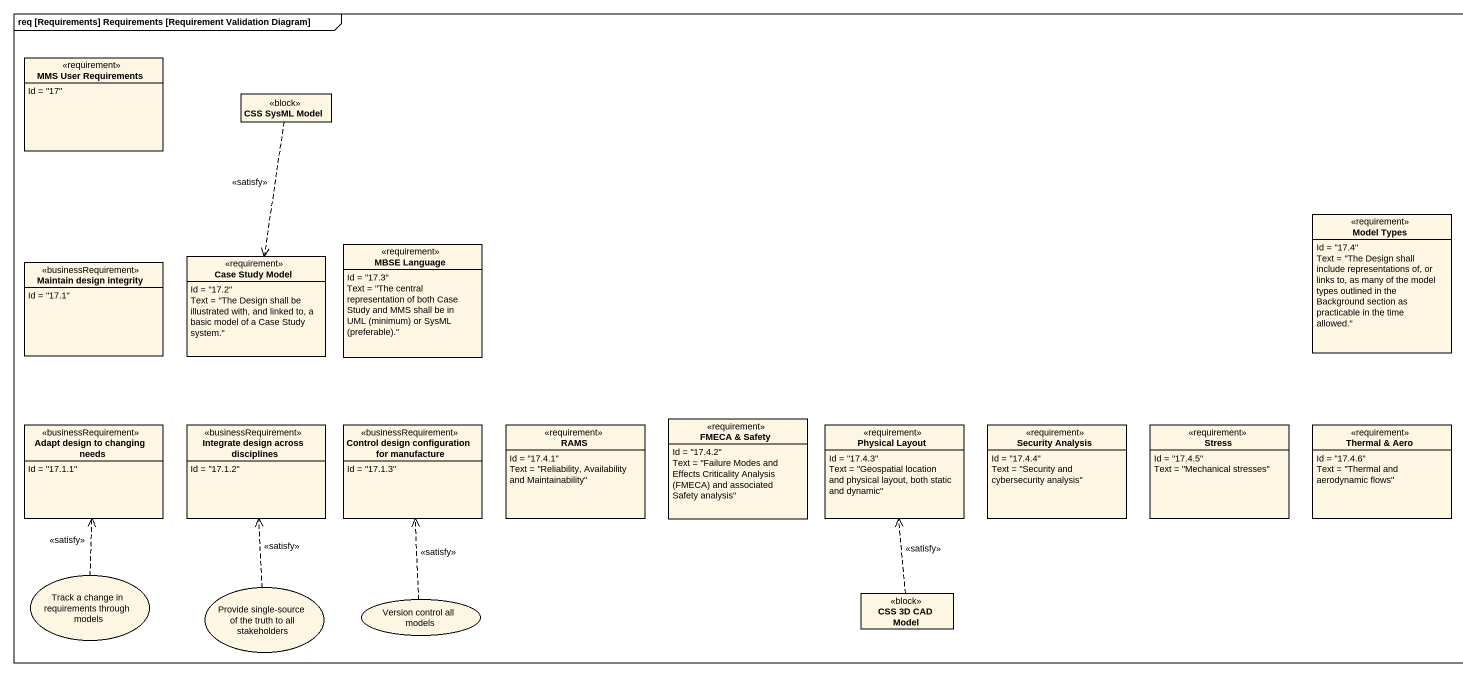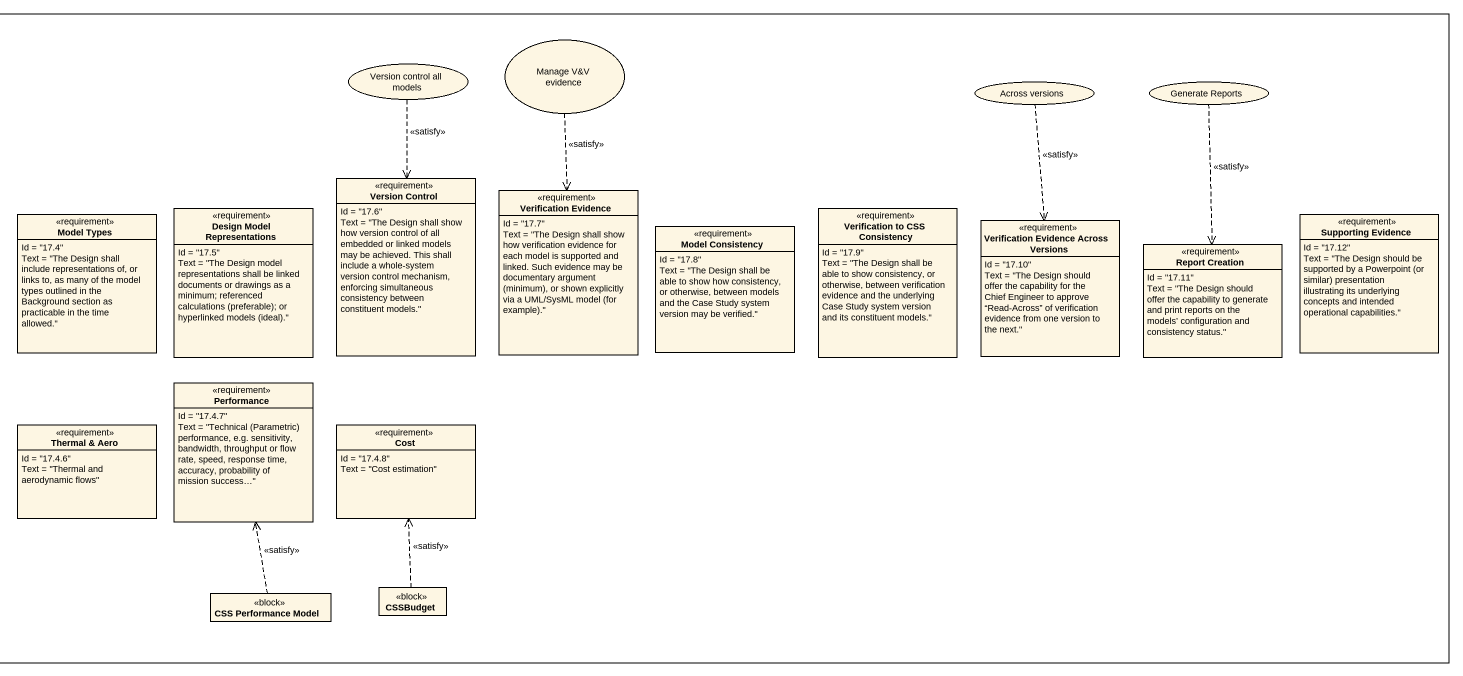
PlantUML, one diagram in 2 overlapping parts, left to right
@startuml
mainframe req [Requirements] Requirements [Requirement Validation Diagram]
allowmixing
hide circle
hide empty members
class "MMS User Requirements" as MMS_User_Requirements <<requirement>> {
  Id = "17"
}
usecase "Version control all models" as Version_control_all_models
usecase "Manage V&V evidence" as Manage_V_V_evidence
class "CSS SysML Model" as CSS_SysML_Model <<block>>
usecase "Across versions" as Across_versions
usecase "Generate Reports" as Generate_Reports
class "Version Control" as Version_Control <<requirement>> {
  Id = "17.6"
  Text = "The Design shall show how version control of all embedded or linked models may be achieved. This shall include a whole-system version control mechanism, enforcing simultaneous consistency between constituent models."
}
class "Model Types" as Model_Types <<requirement>> {
  Id = "17.4"
  Text = "The Design shall include representations of, or links to, as many of the model types outlined in the Background section as practicable in the time allowed."
}
class "Design Model Representations" as Design_Model_Representations <<requirement>> {
  Id = "17.5"
  {field} Text = "The Design model representations shall be linked documents or drawings as a minimum; referenced calculations (preferable); or hyperlinked models (ideal)."
}
class "Verification Evidence" as Verification_Evidence <<requirement>> {
  Id = "17.7"
  {field} Text = "The Design shall show how verification evidence for each model is supported and linked. Such evidence may be documentary argument (minimum), or shown explicitly via a UML/SysML model (for example)."
}
class "Verification to CSS Consistency" as Verification_to_CSS <<requirement>> {
  Id = "17.9"
  Text = "The Design shall be able to show consistency, or otherwise, between verification evidence and the underlying Case Study system version and its constituent models."
}
class "Verification Evidence Across Versions" as Verification_Evidence_2 <<requirement>> {
  Id = "17.10"
  Text = "The Design should offer the capability for the Chief Engineer to approve “Read-Across” of verification evidence from one version to the next."
}
class "Supporting Evidence" as Supporting_Evidence <<requirement>> {
  Id = "17.12"
  {field} Text = "The Design should be supported by a Powerpoint (or similar) presentation illustrating its underlying concepts and intended operational capabilities."
}
class "Case Study Model" as Case_Study_Model <<requirement>> {
  Id = "17.2"
  Text = "The Design shall be illustrated with, and linked to, a basic model of a Case Study system."
}
class "MBSE Language" as MBSE_Language <<requirement>> {
  Id = "17.3"
  {field} Text = "The central representation of both Case Study and MMS shall be in UML (minimum) or SysML (preferable)."
}
class "Model Consistency" as Model_Consistency <<requirement>> {
  Id = "17.8"
  Text = "The Design shall be able to show how consistency, or otherwise, between models and the Case Study system version may be verified."
}
class "Report Creation" as Report_Creation <<requirement>> {
  Id = "17.11"
  Text = "The Design should offer the capability to generate and print reports on the models’ configuration and consistency status."
}
class "Maintain design integrity" as Maintain_design_integrity <<businessRequirement>> {
  Id = "17.1"
}
class Performance <<requirement>> {
  Id = "17.4.7"
  {field} Text = "Technical (Parametric) performance, e.g. sensitivity, bandwidth, throughput or flow rate, speed, response time, accuracy, probability of mission success…"
}
class "Adapt design to changing needs" as Adapt_design_to_changing <<businessRequirement>> {
  Id = "17.1.1"
}
class "Integrate design across disciplines" as Integrate_design_across <<businessRequirement>> {
  Id = "17.1.2"
}
class "Control design configuration for manufacture" as Control_design <<businessRequirement>> {
  Id = "17.1.3"
}
class RAMS <<requirement>> {
  Id = "17.4.1"
  Text = "Reliability, Availability and Maintainability"
}
class "FMECA & Safety" as FMECA_Safety <<requirement>> {
  Id = "17.4.2"
  {field} Text = "Failure Modes and Effects Criticality Analysis (FMECA) and associated Safety analysis"
}
class "Physical Layout" as Physical_Layout <<requirement>> {
  Id = "17.4.3"
  Text = "Geospatial location and physical layout, both static and dynamic"
}
class "Security Analysis" as Security_Analysis <<requirement>> {
  Id = "17.4.4"
  Text = "Security and cybersecurity analysis"
}
class Stress <<requirement>> {
  Id = "17.4.5"
  Text = "Mechanical stresses"
}
class "Thermal & Aero" as Thermal_Aero <<requirement>> {
  Id = "17.4.6"
  Text = "Thermal and aerodynamic flows"
}
class Cost <<requirement>> {
  Id = "17.4.8"
  Text = "Cost estimation"
}
usecase "Track a change in requirements through models" as Track_a_change_in
usecase "Provide single-source of the truth to all stakeholders" as Provide_single_source_of
usecase "Version control all models" as Version_control_all_models_2
class "CSS 3D CAD Model" as CSS_3D_CAD_Model <<block>>
class "CSS Performance Model" as CSS_Performance_Model <<block>>
class CSSBudget <<block>>
Version_control_all_models ..> Version_Control : <<satisfy>>
Manage_V_V_evidence ..> Verification_Evidence : <<satisfy>>
CSS_SysML_Model ..> Case_Study_Model : <<satisfy>>
Across_versions ..> Verification_Evidence_2 : <<satisfy>>
Generate_Reports ..> Report_Creation : <<satisfy>>
Track_a_change_in .up.> Adapt_design_to_changing : <<satisfy>>
Provide_single_source_of .up.> Integrate_design_across : <<satisfy>>
Version_control_all_models_2 .up.> Control_design : <<satisfy>>
CSS_3D_CAD_Model .up.> Physical_Layout : <<satisfy>>
CSS_Performance_Model .up.> Performance : <<satisfy>>
CSSBudget .up.> Cost : <<satisfy>>
@enduml
